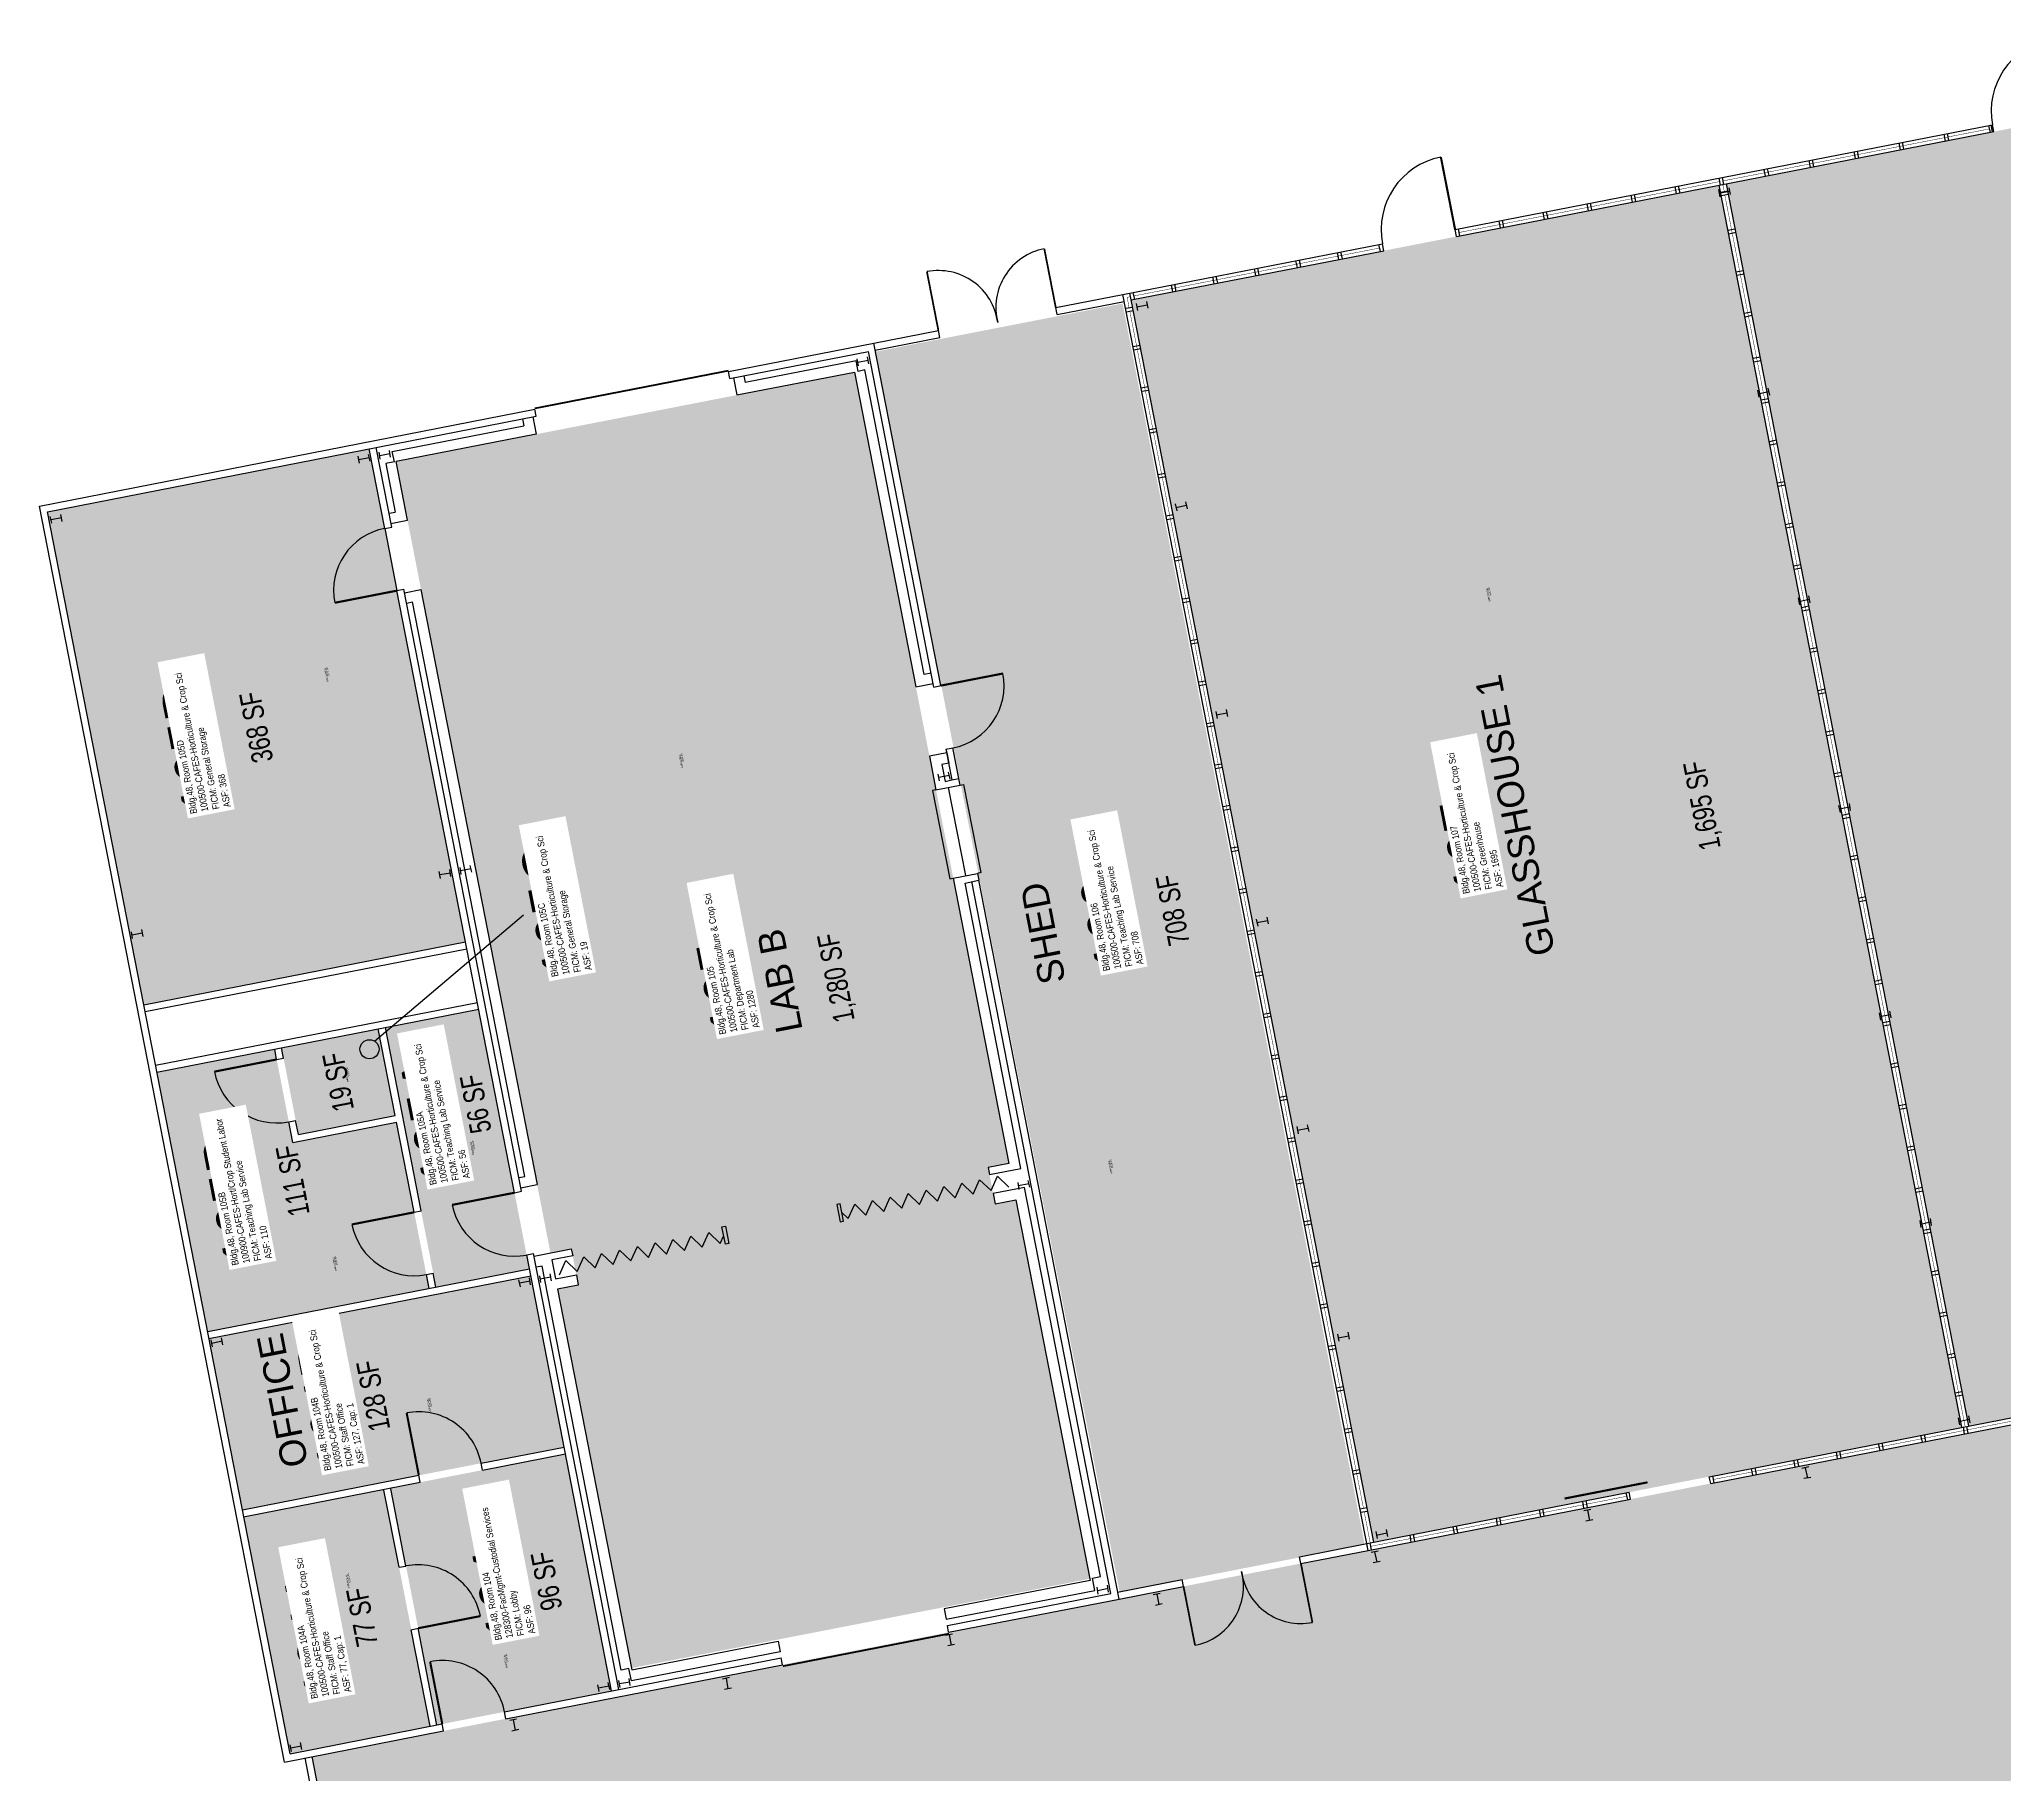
# Model space of a CAD drawing. Header units: inches. Extents: x 69204132 to 69207145, y 27711101 to 27713823.
# Drawn here: x 69204132 to 69205247, y 27712579 to 27713564 of the extents above; entities that cross this region are included whole.
import ezdxf
from ezdxf.enums import TextEntityAlignment as Align

# ---------------------------------------------------------------- set-up
doc = ezdxf.new("R2010")
doc.units = ezdxf.units.IN
doc.header["$LTSCALE"] = 50
doc.header["$MEASUREMENT"] = 0
for name, color, linetype in [('A-COLS', 5, 'CONTINUOUS'), ('A-DOOR', 2, 'CONTINUOUS'), ('A-GLAZ', 1, 'CONTINUOUS'), ('A-IDEN-RNUM', 7, 'CONTINUOUS'), ('A-IDEN-SNUM', 4, 'CONTINUOUS'), ('A-IDEN-TEXT', 4, 'CONTINUOUS'), ('A-IDEN-VNUM', 4, 'CONTINUOUS'), ('A-WALL', 5, 'CONTINUOUS'), ('AREA-TEXT', 3, 'CONTINUOUS'), ('Rooms-Category-Color', 7, 'CONTINUOUS'), ('Rooms-College-Color', 7, 'CONTINUOUS'), ('Rooms-Department-Color', 7, 'CONTINUOUS'), ('Rooms-Division-Color', 7, 'CONTINUOUS'), ('Rooms-Information', 7, 'CONTINUOUS')]:
    doc.layers.add(name, color=color, linetype=linetype)
doc.styles.add('Annotative', font='arial.ttf')
doc.styles.add('CP_AREA', font='arial.ttf', dxfattribs={"height": 15})
doc.styles.add('CP_ROOMVNUMBER', font='arial.ttf', dxfattribs={"width": 0.85, "height": 0.075})
doc.styles.get("Standard").update_dxf_attribs({"font": 'arial.ttf'})

msp = doc.modelspace()

# ---------------------------------------------------------------- hatches: boundary and pattern name
at = {"layer": 'Rooms-Category-Color', "true_color": 0xfbafa2}
for points in [[(69205418.8, 27713546.3), (69205089.1, 27713482), (69205226.6, 27712777.3), (69205556.4, 27712841.6)], [(69205085.1, 27713481.2), (69204751.4, 27713416.1), (69204857.9, 27712870.4), (69204889, 27712711.4), (69205222.7, 27712776.5)]]:
    msp.add_hatch(color=21, dxfattribs=at).paths.add_polyline_path(points)
at = {"layer": 'Rooms-Category-Color', "true_color": 0xe3f498}
for points in [[(69204606.4, 27713386.8), (69204746.5, 27713414.1), (69204883.9, 27712709.9), (69204744.9, 27712682.8)], [(69204334.3, 27713324.4), (69204594.4, 27713375.2), (69204682, 27712926.2), (69204670.2, 27712923.9), (69204674.2, 27712903.3), (69204686, 27712905.6), (69204728, 27712690.6), (69204467.9, 27712639.9), (69204425.9, 27712854.8), (69204437.7, 27712857.1), (69204433.7, 27712877.7), (69204421.9, 27712875.4)], [(69204381.2, 27713013.7), (69204328.2, 27713003.3), (69204356.9, 27712856.1), (69204409.9, 27712866.4)], [(69204334.6, 27712949.6), (69204275.7, 27712938.1), (69204265.4, 27712991.1), (69204198.6, 27712978), (69204227.4, 27712830.8), (69204353, 27712855.3)]]:
    msp.add_hatch(color=61, dxfattribs=at).paths.add_polyline_path(points)
at = {"layer": 'Rooms-Category-Color', "true_color": 0xe3c5e1}
for points in [[(69204319.1, 27713331.7), (69204136.5, 27713296), (69204191.1, 27713016.3), (69204373.7, 27713051.9)], [(69204324.2, 27713002.6), (69204269.3, 27712991.8), (69204278.9, 27712942.7), (69204333.8, 27712953.5)]]:
    msp.add_hatch(color=254, dxfattribs=at).paths.add_polyline_path(points)
at = {"layer": 'Rooms-Category-Color', "true_color": 0xadadad}
for points in [[(69206318.8, 27712986.4), (69205678.9, 27712861.5), (69205561.1, 27712838.5), (69204885.8, 27712706.7), (69204744.5, 27712679.1), (69204286.6, 27712589.7), (69204332.1, 27712356.6), (69204790, 27712446), (69204931.3, 27712473.6), (69205080.3, 27712502.6), (69205081.4, 27712496.8), (69205126.8, 27712505.6), (69205125.7, 27712511.5), (69205436.7, 27712572.2), (69205437.8, 27712566.3), (69205484.1, 27712575.3), (69205482.9, 27712581.2), (69205606.6, 27712605.4), (69205724.4, 27712628.4), (69206071.2, 27712696.1), (69206072.4, 27712690.2), (69206106.3, 27712696.8), (69206105.2, 27712702.7), (69206364.3, 27712753.3)], [(69204430.4, 27712761.4), (69204331.3, 27712742.1), (69204357.5, 27712607.6), (69204456.6, 27712627)]]:
    msp.add_hatch(color=253, dxfattribs=at).paths.add_polyline_path(points)
at = {"layer": 'Rooms-Category-Color', "true_color": 0xfa9ba3}
for points in [[(69204410.7, 27712862.5), (69204228.1, 27712826.9), (69204247.1, 27712729.7), (69204429.6, 27712765.3)], [(69204327.4, 27712741.3), (69204247.8, 27712725.8), (69204274.1, 27712591.3), (69204353.6, 27712606.9)]]:
    msp.add_hatch(color=241, dxfattribs=at).paths.add_polyline_path(points)
at = {"layer": 'Rooms-College-Color', "true_color": 0xe3c5e1}
for points in [[(69205418.8, 27713546.3), (69205089.1, 27713482), (69205226.6, 27712777.3), (69205556.4, 27712841.6)], [(69205085.1, 27713481.2), (69204751.4, 27713416.1), (69204857.9, 27712870.4), (69204889, 27712711.4), (69205222.7, 27712776.5)], [(69204606.4, 27713386.8), (69204746.5, 27713414.1), (69204883.9, 27712709.9), (69204744.9, 27712682.8)], [(69204334.3, 27713324.4), (69204594.4, 27713375.2), (69204682, 27712926.2), (69204670.2, 27712923.9), (69204674.2, 27712903.3), (69204686, 27712905.6), (69204728, 27712690.6), (69204467.9, 27712639.9), (69204425.9, 27712854.8), (69204437.7, 27712857.1), (69204433.7, 27712877.7), (69204421.9, 27712875.4)], [(69204319.1, 27713331.7), (69204136.5, 27713296), (69204191.1, 27713016.3), (69204373.7, 27713051.9)], [(69204381.2, 27713013.7), (69204328.2, 27713003.3), (69204356.9, 27712856.1), (69204409.9, 27712866.4)], [(69204324.2, 27713002.6), (69204269.3, 27712991.8), (69204278.9, 27712942.7), (69204333.8, 27712953.5)], [(69204334.6, 27712949.6), (69204275.7, 27712938.1), (69204265.4, 27712991.1), (69204198.6, 27712978), (69204227.4, 27712830.8), (69204353, 27712855.3)], [(69204410.7, 27712862.5), (69204228.1, 27712826.9), (69204247.1, 27712729.7), (69204429.6, 27712765.3)], [(69204327.4, 27712741.3), (69204247.8, 27712725.8), (69204274.1, 27712591.3), (69204353.6, 27712606.9)]]:
    msp.add_hatch(color=254, dxfattribs=at).paths.add_polyline_path(points)
at = {"layer": 'Rooms-College-Color', "true_color": 0xadadad}
for points in [[(69206318.8, 27712986.4), (69205678.9, 27712861.5), (69205561.1, 27712838.5), (69204885.8, 27712706.7), (69204744.5, 27712679.1), (69204286.6, 27712589.7), (69204332.1, 27712356.6), (69204790, 27712446), (69204931.3, 27712473.6), (69205080.3, 27712502.6), (69205081.4, 27712496.8), (69205126.8, 27712505.6), (69205125.7, 27712511.5), (69205436.7, 27712572.2), (69205437.8, 27712566.3), (69205484.1, 27712575.3), (69205482.9, 27712581.2), (69205606.6, 27712605.4), (69205724.4, 27712628.4), (69206071.2, 27712696.1), (69206072.4, 27712690.2), (69206106.3, 27712696.8), (69206105.2, 27712702.7), (69206364.3, 27712753.3)], [(69204430.4, 27712761.4), (69204331.3, 27712742.1), (69204357.5, 27712607.6), (69204456.6, 27712627)]]:
    msp.add_hatch(color=253, dxfattribs=at).paths.add_polyline_path(points)
at = {"layer": 'Rooms-Department-Color', "true_color": 0xe3c5e1}
for points in [[(69205418.8, 27713546.3), (69205089.1, 27713482), (69205226.6, 27712777.3), (69205556.4, 27712841.6)], [(69205085.1, 27713481.2), (69204751.4, 27713416.1), (69204857.9, 27712870.4), (69204889, 27712711.4), (69205222.7, 27712776.5)], [(69204606.4, 27713386.8), (69204746.5, 27713414.1), (69204883.9, 27712709.9), (69204744.9, 27712682.8)], [(69204334.3, 27713324.4), (69204594.4, 27713375.2), (69204682, 27712926.2), (69204670.2, 27712923.9), (69204674.2, 27712903.3), (69204686, 27712905.6), (69204728, 27712690.6), (69204467.9, 27712639.9), (69204425.9, 27712854.8), (69204437.7, 27712857.1), (69204433.7, 27712877.7), (69204421.9, 27712875.4)], [(69204319.1, 27713331.7), (69204136.5, 27713296), (69204191.1, 27713016.3), (69204373.7, 27713051.9)], [(69204381.2, 27713013.7), (69204328.2, 27713003.3), (69204356.9, 27712856.1), (69204409.9, 27712866.4)], [(69204324.2, 27713002.6), (69204269.3, 27712991.8), (69204278.9, 27712942.7), (69204333.8, 27712953.5)], [(69204334.6, 27712949.6), (69204275.7, 27712938.1), (69204265.4, 27712991.1), (69204198.6, 27712978), (69204227.4, 27712830.8), (69204353, 27712855.3)], [(69204410.7, 27712862.5), (69204228.1, 27712826.9), (69204247.1, 27712729.7), (69204429.6, 27712765.3)], [(69204327.4, 27712741.3), (69204247.8, 27712725.8), (69204274.1, 27712591.3), (69204353.6, 27712606.9)]]:
    msp.add_hatch(color=254, dxfattribs=at).paths.add_polyline_path(points)
at = {"layer": 'Rooms-Department-Color', "true_color": 0xacacac}
for points in [[(69206318.8, 27712986.4), (69205678.9, 27712861.5), (69205561.1, 27712838.5), (69204885.8, 27712706.7), (69204744.5, 27712679.1), (69204286.6, 27712589.7), (69204332.1, 27712356.6), (69204790, 27712446), (69204931.3, 27712473.6), (69205080.3, 27712502.6), (69205081.4, 27712496.8), (69205126.8, 27712505.6), (69205125.7, 27712511.5), (69205436.7, 27712572.2), (69205437.8, 27712566.3), (69205484.1, 27712575.3), (69205482.9, 27712581.2), (69205606.6, 27712605.4), (69205724.4, 27712628.4), (69206071.2, 27712696.1), (69206072.4, 27712690.2), (69206106.3, 27712696.8), (69206105.2, 27712702.7), (69206364.3, 27712753.3)], [(69204430.4, 27712761.4), (69204331.3, 27712742.1), (69204357.5, 27712607.6), (69204456.6, 27712627)]]:
    msp.add_hatch(color=253, dxfattribs=at).paths.add_polyline_path(points)
at = {"layer": 'Rooms-Division-Color', "true_color": 0xe3c5e1}
for points in [[(69205418.8, 27713546.3), (69205089.1, 27713482), (69205226.6, 27712777.3), (69205556.4, 27712841.6)], [(69205085.1, 27713481.2), (69204751.4, 27713416.1), (69204857.9, 27712870.4), (69204889, 27712711.4), (69205222.7, 27712776.5)], [(69204606.4, 27713386.8), (69204746.5, 27713414.1), (69204883.9, 27712709.9), (69204744.9, 27712682.8)], [(69204334.3, 27713324.4), (69204594.4, 27713375.2), (69204682, 27712926.2), (69204670.2, 27712923.9), (69204674.2, 27712903.3), (69204686, 27712905.6), (69204728, 27712690.6), (69204467.9, 27712639.9), (69204425.9, 27712854.8), (69204437.7, 27712857.1), (69204433.7, 27712877.7), (69204421.9, 27712875.4)], [(69204319.1, 27713331.7), (69204136.5, 27713296), (69204191.1, 27713016.3), (69204373.7, 27713051.9)], [(69204381.2, 27713013.7), (69204328.2, 27713003.3), (69204356.9, 27712856.1), (69204409.9, 27712866.4)], [(69204324.2, 27713002.6), (69204269.3, 27712991.8), (69204278.9, 27712942.7), (69204333.8, 27712953.5)], [(69204334.6, 27712949.6), (69204275.7, 27712938.1), (69204265.4, 27712991.1), (69204198.6, 27712978), (69204227.4, 27712830.8), (69204353, 27712855.3)], [(69204410.7, 27712862.5), (69204228.1, 27712826.9), (69204247.1, 27712729.7), (69204429.6, 27712765.3)], [(69204327.4, 27712741.3), (69204247.8, 27712725.8), (69204274.1, 27712591.3), (69204353.6, 27712606.9)]]:
    msp.add_hatch(color=254, dxfattribs=at).paths.add_polyline_path(points)
at = {"layer": 'Rooms-Division-Color', "true_color": 0xadadad}
for points in [[(69206318.8, 27712986.4), (69205678.9, 27712861.5), (69205561.1, 27712838.5), (69204885.8, 27712706.7), (69204744.5, 27712679.1), (69204286.6, 27712589.7), (69204332.1, 27712356.6), (69204790, 27712446), (69204931.3, 27712473.6), (69205080.3, 27712502.6), (69205081.4, 27712496.8), (69205126.8, 27712505.6), (69205125.7, 27712511.5), (69205436.7, 27712572.2), (69205437.8, 27712566.3), (69205484.1, 27712575.3), (69205482.9, 27712581.2), (69205606.6, 27712605.4), (69205724.4, 27712628.4), (69206071.2, 27712696.1), (69206072.4, 27712690.2), (69206106.3, 27712696.8), (69206105.2, 27712702.7), (69206364.3, 27712753.3)], [(69204430.4, 27712761.4), (69204331.3, 27712742.1), (69204357.5, 27712607.6), (69204456.6, 27712627)]]:
    msp.add_hatch(color=253, dxfattribs=at).paths.add_polyline_path(points)

# ---------------------------------------------------------------- linework, layer by layer
at = {"layer": 'A-COLS'}
for p, q in [((69205084.6, 27713478.7), (69205085.4, 27713474.7)), ((69205085, 27713476.7), (69205090.9, 27713477.8)), ((69205090.5, 27713479.8), (69205091.3, 27713475.9)), ((69204754.3, 27713414.2), (69204755, 27713410.2)), ((69204754.6, 27713412.2), (69204760.5, 27713413.4)), ((69204760.1, 27713415.3), (69204760.9, 27713411.4)), ((69204596.7, 27713378.7), (69204596, 27713382.7)), ((69204602.2, 27713381.8), (69204596.3, 27713380.7)), ((69204602.6, 27713379.9), (69204601.8, 27713383.8)), ((69205106.8, 27713364.9), (69205107.6, 27713361)), ((69205107.2, 27713362.9), (69205113.1, 27713364.1)), ((69205112.7, 27713366), (69205113.5, 27713362.1)), ((69204319.5, 27713324.6), (69204318.7, 27713328.5)), ((69204325.3, 27713325.8), (69204324.6, 27713329.7)), ((69204330.8, 27713328.9), (69204325, 27713327.7)), ((69204331.2, 27713326.9), (69204330.5, 27713330.8)), ((69204313.6, 27713323.5), (69204312.8, 27713327.4)), ((69204319.1, 27713326.6), (69204313.2, 27713325.4)), ((69204776.4, 27713300.4), (69204777.2, 27713296.5)), ((69204776.8, 27713298.4), (69204782.7, 27713299.6)), ((69204782.3, 27713301.6), (69204783.1, 27713297.6)), ((69204138.9, 27713289.4), (69204138.1, 27713293.3)), ((69204144.4, 27713292.5), (69204138.5, 27713291.3)), ((69204144.8, 27713290.5), (69204144, 27713294.4)), ((69205129.8, 27713247.1), (69205130.6, 27713243.2)), ((69205130.2, 27713245.1), (69205136.1, 27713246.3)), ((69205135.7, 27713248.3), (69205136.5, 27713244.3)), ((69204805.3, 27713183.8), (69204806.1, 27713179.8)), ((69204799.4, 27713182.6), (69204800.2, 27713178.7)), ((69204799.8, 27713180.7), (69204805.7, 27713181.8)), ((69204642.7, 27713143.2), (69204641.9, 27713147.1)), ((69204648.2, 27713146.3), (69204642.3, 27713145.1)), ((69204648.6, 27713144.3), (69204647.8, 27713148.3)), ((69205152.8, 27713129.3), (69205153.6, 27713125.4)), ((69205153.2, 27713127.4), (69205159.1, 27713128.5)), ((69205158.7, 27713130.5), (69205159.4, 27713126.5)), ((69204377.2, 27713091.4), (69204376.4, 27713095.3)), ((69204359.5, 27713087.9), (69204358.8, 27713091.8)), ((69204365.1, 27713091), (69204359.2, 27713089.9)), ((69204365.4, 27713089.1), (69204364.7, 27713093)), ((69204371.3, 27713090.2), (69204370.6, 27713094.1)), ((69204376.8, 27713093.3), (69204370.9, 27713092.2)), ((69204822.4, 27713064.8), (69204823.2, 27713060.9)), ((69204822.8, 27713062.9), (69204828.7, 27713064)), ((69204828.3, 27713066), (69204829.1, 27713062.1)), ((69204184.8, 27713053.8), (69204184.1, 27713057.7)), ((69204190.3, 27713056.9), (69204184.5, 27713055.8)), ((69204190.7, 27713055), (69204190, 27713058.9)), ((69205175.8, 27713011.6), (69205176.5, 27713007.6)), ((69205176.2, 27713009.6), (69205182.1, 27713010.7)), ((69205181.7, 27713012.7), (69205182.4, 27713008.8)), ((69204845.4, 27712947.1), (69204846.2, 27712943.1)), ((69204845.8, 27712945.1), (69204851.7, 27712946.3)), ((69204851.3, 27712948.2), (69204852.1, 27712944.3)), ((69204693.8, 27712912.7), (69204693, 27712916.6)), ((69204687.9, 27712911.5), (69204687.2, 27712915.5)), ((69204693.4, 27712914.6), (69204687.5, 27712913.5)), ((69205198.8, 27712893.8), (69205199.5, 27712889.8)), ((69205204.7, 27712894.9), (69205205.4, 27712891)), ((69205199.2, 27712891.8), (69205205, 27712893)), ((69204404.8, 27712856.3), (69204404, 27712860.2)), ((69204410.6, 27712857.4), (69204409.9, 27712861.3)), ((69204416.5, 27712858.6), (69204415.8, 27712862.5)), ((69204422, 27712861.7), (69204416.1, 27712860.5)), ((69204422.4, 27712859.7), (69204421.7, 27712863.6)), ((69204410.3, 27712859.4), (69204404.4, 27712858.2)), ((69204235.9, 27712823.3), (69204235.2, 27712827.2)), ((69204868.4, 27712829.3), (69204869.2, 27712825.4)), ((69204868.8, 27712827.3), (69204874.7, 27712828.5)), ((69204874.3, 27712830.4), (69204875.1, 27712826.5)), ((69204230.1, 27712822.2), (69204229.3, 27712826.1)), ((69204235.6, 27712825.3), (69204229.7, 27712824.1)), ((69205226.5, 27712783), (69205227.3, 27712779.1)), ((69205220.6, 27712781.9), (69205221.4, 27712778)), ((69205221, 27712779.9), (69205226.9, 27712781.1)), ((69205135.9, 27712754), (69205132, 27712753.2)), ((69205133.9, 27712753.6), (69205135.1, 27712747.7)), ((69205137, 27712748.1), (69205133.1, 27712747.4)), ((69205012.2, 27712729.9), (69205008.3, 27712729.1)), ((69205010.3, 27712729.5), (69205011.4, 27712723.6)), ((69204890.2, 27712717.4), (69204891, 27712713.5)), ((69204890.6, 27712715.4), (69204896.5, 27712716.6)), ((69204896.1, 27712718.6), (69204896.9, 27712714.6)), ((69205013.4, 27712724), (69205009.4, 27712723.2)), ((69204891.5, 27712706.3), (69204887.6, 27712705.5)), ((69204889.5, 27712705.9), (69204890.7, 27712700)), ((69204892.7, 27712700.4), (69204888.7, 27712699.6)), ((69204732.7, 27712681.9), (69204732, 27712685.8)), ((69204738.3, 27712685), (69204732.4, 27712683.8)), ((69204738.6, 27712683), (69204737.9, 27712687)), ((69204767.8, 27712682.2), (69204763.9, 27712681.4)), ((69204765.9, 27712681.8), (69204767, 27712675.9)), ((69204769, 27712676.3), (69204765.1, 27712675.5)), ((69204650.1, 27712659.2), (69204646.1, 27712658.4)), ((69204651.2, 27712653.3), (69204647.3, 27712652.5)), ((69204648.1, 27712658.8), (69204649.2, 27712652.9)), ((69204449.6, 27712626.6), (69204448.8, 27712630.5)), ((69204455.1, 27712629.7), (69204449.2, 27712628.6)), ((69204455.5, 27712627.8), (69204454.7, 27712631.7)), ((69204461.4, 27712628.9), (69204460.6, 27712632.8)), ((69204466.9, 27712632), (69204461, 27712630.9)), ((69204467.2, 27712630.1), (69204466.5, 27712634)), ((69204523.5, 27712634.5), (69204519.5, 27712633.7)), ((69204524.6, 27712628.6), (69204520.7, 27712627.8)), ((69204521.5, 27712634.1), (69204522.6, 27712628.2)), ((69204402.7, 27712610.9), (69204398.8, 27712610.1)), ((69204403.9, 27712605), (69204400, 27712604.2)), ((69204400.8, 27712610.5), (69204401.9, 27712604.6)), ((69204274.9, 27712592.5), (69204274.1, 27712596.4)), ((69204280.4, 27712595.6), (69204274.5, 27712594.5)), ((69204280.8, 27712593.7), (69204280, 27712597.6))]:
    msp.add_line(p, q, dxfattribs=at)
at = {"layer": 'A-DOOR'}
for p, q in [((69204661.7, 27712908.8), (69204665.4, 27712917)), ((69204671.9, 27712910.8), (69204665.4, 27712917)), ((69204671.9, 27712910.8), (69204675.5, 27712919)), ((69204682, 27712912.8), (69204675.5, 27712919)), ((69204600.9, 27712896.9), (69204604.6, 27712905.2)), ((69204611.1, 27712898.9), (69204604.6, 27712905.2)), ((69204611.1, 27712898.9), (69204614.7, 27712907.1)), ((69204621.2, 27712900.9), (69204614.7, 27712907.1)), ((69204621.2, 27712900.9), (69204624.9, 27712909.1)), ((69204631.3, 27712902.9), (69204624.9, 27712909.1)), ((69204631.3, 27712902.9), (69204635, 27712911.1)), ((69204641.5, 27712904.8), (69204635, 27712911.1)), ((69204641.5, 27712904.8), (69204645.1, 27712913.1)), ((69204651.6, 27712906.8), (69204645.1, 27712913.1)), ((69204651.6, 27712906.8), (69204655.3, 27712915)), ((69204661.7, 27712908.8), (69204655.3, 27712915)), ((69204586.2, 27712903.3), (69204584.3, 27712902.9)), ((69204584.3, 27712902.9), (69204586.2, 27712893.1)), ((69204588.2, 27712893.5), (69204586.2, 27712903.3)), ((69204590.8, 27712894.9), (69204587.2, 27712898.4)), ((69204590.8, 27712894.9), (69204594.5, 27712903.2)), ((69204600.9, 27712896.9), (69204594.5, 27712903.2)), ((69204487.8, 27712874.8), (69204491.4, 27712883.1)), ((69204497.9, 27712876.8), (69204491.4, 27712883.1)), ((69204497.9, 27712876.8), (69204501.6, 27712885)), ((69204508, 27712878.8), (69204501.6, 27712885)), ((69204508, 27712878.8), (69204511.7, 27712887)), ((69204518.2, 27712880.8), (69204511.7, 27712887)), ((69204518.2, 27712880.8), (69204520.2, 27712885.3)), ((69204519.2, 27712890.2), (69204521.2, 27712890.6)), ((69204521.2, 27712880.4), (69204519.2, 27712890.2)), ((69204521.2, 27712890.6), (69204523.1, 27712880.8)), ((69204586.2, 27712893.1), (69204588.2, 27712893.5)), ((69204437.1, 27712864.9), (69204440.8, 27712873.2)), ((69204447.2, 27712866.9), (69204440.8, 27712873.2)), ((69204447.2, 27712866.9), (69204450.9, 27712875.2)), ((69204457.4, 27712868.9), (69204450.9, 27712875.2)), ((69204457.4, 27712868.9), (69204461, 27712877.1)), ((69204467.5, 27712870.9), (69204461, 27712877.1)), ((69204467.5, 27712870.9), (69204471.2, 27712879.1)), ((69204477.6, 27712872.9), (69204471.2, 27712879.1)), ((69204477.6, 27712872.9), (69204481.3, 27712881.1)), ((69204487.8, 27712874.8), (69204481.3, 27712881.1)), ((69204523.1, 27712880.8), (69204521.2, 27712880.4)), ((69204427, 27712863), (69204430.6, 27712871.2)), ((69204437.1, 27712864.9), (69204430.6, 27712871.2))]:
    msp.add_line(p, q, dxfattribs=at)
for points, const_width in [([(69204935.2, 27713456), (69204927.1, 27713497.2)], 1.2), ([(69204708.6, 27713411.8), (69204702.1, 27713445.1)], 1), ([(69204642, 27713398.8), (69204635.5, 27713432.1)], 1), ([(69204413, 27713354.6), (69204522.9, 27713376)], 1), ([(69204334.8, 27713251.2), (69204299.5, 27713244.3)], 1.2), ([(69204643.3, 27713197.3), (69204678.7, 27713204.2)], 1.2), ([(69204266.5, 27712985.2), (69204231.2, 27712978.3)], 1.2), ([(69204401.5, 27712909.6), (69204366.1, 27712902.7)], 1.2), ([(69204344.6, 27712898.5), (69204309.2, 27712891.6)], 1.2), ([(69204347.2, 27712749.3), (69204340.3, 27712784.6)], 1.2), ([(69204997.3, 27712736.1), (69205044.4, 27712745.3)], 1.2), ([(69204847.7, 27712699.2), (69204854.2, 27712665.9)], 1), ([(69204781.1, 27712686.2), (69204787.6, 27712652.9)], 1), ([(69204346.8, 27712662.5), (69204382.1, 27712669.4)], 1.2), ([(69204553.8, 27712641), (69204648, 27712659.4)], 1), ([(69204360.5, 27712608.2), (69204353.6, 27712643.5)], 1.2)]:
    msp.add_lwpolyline(points, dxfattribs=dict(at, const_width=const_width))
for centre, radius, start, end in [((69205280.7, 27713523.4), 41.3, 101.0446, 191.0446), ((69204935.2, 27713456), 42, 101.0446, 191.0446), ((69204708.6, 27713411.8), 34, 101.0446, 194.4151), ((69204642, 27713398.8), 34, 7.6741, 101.0446), ((69204334.8, 27713251.2), 36, 101.0446, 191.0446), ((69204643.3, 27713197.3), 36, 281.0446, 11.0446), ((69204266.5, 27712985.2), 36, 191.0446, 281.0446), ((69204401.5, 27712909.6), 36, 191.0446, 281.0446), ((69204344.6, 27712898.5), 36, 191.0446, 281.0446), ((69204347.2, 27712749.3), 36, 11.0446, 101.0446), ((69204346.8, 27712662.5), 36, 11.0446, 101.0446), ((69204781.1, 27712686.2), 34, 281.0446, 14.4151), ((69204847.7, 27712699.2), 34, 187.6741, 281.0446), ((69204360.5, 27712608.2), 36, 11.0446, 101.0446)]:
    msp.add_arc(centre, radius, start, end, dxfattribs=at)
at = {"layer": 'A-GLAZ'}
for p, q in [((69204935.2, 27713456), (69205240.1, 27713515.5)), ((69204936, 27713452.1), (69205240.9, 27713511.6)), ((69205222.7, 27712776.5), (69205085.1, 27713481.2)), ((69205226.6, 27712777.3), (69205089.1, 27713482)), ((69204746.7, 27713419.2), (69204894, 27713448)), ((69204751.4, 27713416.1), (69204894.7, 27713444)), ((69204885.8, 27712706.7), (69204746.7, 27713419.2)), ((69204889, 27712711.4), (69204751.4, 27713416.1)), ((69204647.5, 27713139.5), (69204657.3, 27713089.5)), ((69204654.4, 27713140.9), (69204656.3, 27713141.2)), ((69204656.3, 27713141.2), (69204666.1, 27713091.2)), ((69204640.6, 27713138.2), (69204638.7, 27713137.8)), ((69204638.7, 27713137.8), (69204648.4, 27713087.7)), ((69204648.4, 27713087.7), (69204650.4, 27713088.1)), ((69204666.1, 27713091.2), (69204664.1, 27713090.8)), ((69205079.4, 27712748.5), (69205390.4, 27712809.2)), ((69205080.2, 27712744.6), (69205391.2, 27712805.3)), ((69204885.1, 27712710.6), (69205034, 27712739.7)), ((69204885.8, 27712706.7), (69205034.8, 27712735.7))]:
    msp.add_line(p, q, dxfattribs=at)
at = {"layer": 'A-GLAZ', "const_width": 0.24}
for points in [[(69205087.4, 27713483.7), (69205238.5, 27713513.2)], [(69204937.5, 27713454.4), (69205085.4, 27713483.3)], [(69205087.9, 27713477.7), (69205087.1, 27713481.6)], [(69205088.2, 27713475.7), (69205224.6, 27712776.9)], [(69204753, 27713418.4), (69204892.4, 27713445.6)], [(69204751.1, 27713418), (69204749.1, 27713417.6)], [(69204750.2, 27713411.8), (69204749.1, 27713417.6)], [(69204883.2, 27712730.6), (69204750.6, 27713409.8)], [(69205388.8, 27712806.9), (69205081.7, 27712746.9)], [(69205032.7, 27712737.4), (69204887.4, 27712709)], [(69204883.6, 27712728.6), (69204887, 27712711)]]:
    msp.add_lwpolyline(points, dxfattribs=at)
at = {"layer": 'A-WALL'}
for p, q in [((69205213.4, 27713506.2), (69205212.6, 27713510.2)), ((69205215.3, 27713506.6), (69205214.6, 27713510.5)), ((69205238.9, 27713511.2), (69205238.1, 27713515.1)), ((69205240.2, 27713511.5), (69205239.4, 27713515.4)), ((69205240.9, 27713511.6), (69205240.1, 27713515.5)), ((69205162.3, 27713496.3), (69205161.6, 27713500.2)), ((69205164.3, 27713496.6), (69205163.5, 27713500.6)), ((69205187.9, 27713501.2), (69205187.1, 27713505.2)), ((69205189.8, 27713501.6), (69205189.1, 27713505.6)), ((69205085.8, 27713481.3), (69205085, 27713485.2)), ((69205087.7, 27713481.7), (69205087, 27713485.6)), ((69205111.3, 27713486.3), (69205110.5, 27713490.2)), ((69205113.3, 27713486.7), (69205112.5, 27713490.6)), ((69205136.8, 27713491.3), (69205136, 27713495.2)), ((69205138.8, 27713491.7), (69205138, 27713495.6)), ((69205035.8, 27713471.6), (69205035.1, 27713475.5)), ((69205037.8, 27713472), (69205037, 27713475.9)), ((69205060.8, 27713476.4), (69205060, 27713480.4)), ((69205062.8, 27713476.8), (69205062, 27713480.8)), ((69205085.9, 27713477.3), (69205089.8, 27713478)), ((69205086.3, 27713475.3), (69205090.2, 27713476.1)), ((69204985.9, 27713461.8), (69204985.1, 27713465.7)), ((69204987.9, 27713462.2), (69204987.1, 27713466.1)), ((69205010.9, 27713466.7), (69205010.1, 27713470.6)), ((69205012.8, 27713467.1), (69205012.1, 27713471)), ((69204936, 27713452.1), (69204935.2, 27713456)), ((69204937.9, 27713452.5), (69204937.2, 27713456.4)), ((69204960.9, 27713457), (69204960.2, 27713460.9)), ((69204962.9, 27713457.3), (69204962.1, 27713461.3)), ((69205090.1, 27713455.7), (69205094, 27713456.4)), ((69205090.5, 27713453.7), (69205094.4, 27713454.5)), ((69204869.2, 27713439.1), (69204868.4, 27713443)), ((69204871.2, 27713439.4), (69204870.4, 27713443.4)), ((69204892.8, 27713443.6), (69204892, 27713447.6)), ((69204894.7, 27713444), (69204894, 27713448)), ((69204798.5, 27713425.3), (69204797.8, 27713429.2)), ((69204800.5, 27713425.6), (69204799.7, 27713429.6)), ((69204822.1, 27713429.9), (69204821.3, 27713433.8)), ((69204824.1, 27713430.2), (69204823.3, 27713434.2)), ((69204845.7, 27713434.5), (69204844.9, 27713438.4)), ((69204847.6, 27713434.8), (69204846.9, 27713438.8)), ((69205094.7, 27713432.1), (69205098.6, 27713432.9)), ((69205095.1, 27713430.2), (69205099, 27713430.9)), ((69204708.6, 27713411.8), (69204746.7, 27713419.2)), ((69204751.4, 27713416.1), (69204750.7, 27713420)), ((69204753.4, 27713416.4), (69204752.6, 27713420.4)), ((69204775, 27713420.7), (69204774.2, 27713424.6)), ((69204777, 27713421), (69204776.2, 27713425)), ((69204709.4, 27713407.9), (69204708.6, 27713411.8)), ((69204709.4, 27713407.9), (69204747.5, 27713415.3)), ((69204748.3, 27713411.4), (69204752.2, 27713412.1)), ((69204748.7, 27713409.4), (69204752.6, 27713410.2)), ((69205099.3, 27713408.6), (69205103.2, 27713409.3)), ((69205099.7, 27713406.6), (69205103.6, 27713407.4)), ((69204605.4, 27713391.6), (69204642, 27713398.8)), ((69204642.8, 27713394.9), (69204642, 27713398.8)), ((69204523, 27713375.5), (69204605.4, 27713391.6)), ((69204523.7, 27713371.6), (69204602.3, 27713386.9)), ((69204639.4, 27713196.5), (69204602.3, 27713386.9)), ((69204643.3, 27713197.3), (69204605.4, 27713391.6)), ((69204606.2, 27713387.7), (69204642.8, 27713394.9)), ((69204752.5, 27713389.8), (69204756.4, 27713390.5)), ((69204752.9, 27713387.8), (69204756.8, 27713388.6)), ((69204523.7, 27713371.6), (69204523, 27713375.5)), ((69204527.6, 27713362.2), (69204594.4, 27713375.2)), ((69204531.6, 27713373.1), (69204532.4, 27713369.2)), ((69204595.3, 27713381.5), (69204532.4, 27713369.2)), ((69204594.4, 27713375.2), (69204629.2, 27713196.6)), ((69204596.5, 27713375.6), (69204595.3, 27713381.5)), ((69204600.2, 27713376.4), (69204596.5, 27713375.6)), ((69204634, 27713203.6), (69204600.2, 27713376.4)), ((69205104.3, 27713383), (69205108.2, 27713383.8)), ((69205104.7, 27713381.1), (69205108.6, 27713381.8)), ((69204525.7, 27713372), (69204527.6, 27713362.2)), ((69204757.1, 27713366.2), (69204761, 27713367)), ((69204757.5, 27713364.3), (69204761.4, 27713365)), ((69204131.9, 27713299.2), (69204413, 27713354.1)), ((69204413.8, 27713350.2), (69204413, 27713354.1)), ((69205108.9, 27713359.5), (69205112.8, 27713360.3)), ((69205109.3, 27713357.5), (69205113.2, 27713358.3)), ((69204136.5, 27713296), (69204413.8, 27713350.2)), ((69204332.1, 27713330.1), (69204406.7, 27713344.7)), ((69204413.8, 27713340), (69204334.3, 27713324.4)), ((69204406, 27713348.6), (69204406.7, 27713344.7)), ((69204411.9, 27713349.8), (69204413.8, 27713340)), ((69204761.7, 27713342.7), (69204765.6, 27713343.4)), ((69204762.1, 27713340.7), (69204766, 27713341.5)), ((69204327.9, 27713286.5), (69204319.1, 27713331.7)), ((69204331.8, 27713287.3), (69204323, 27713332.4)), ((69204333.3, 27713324.3), (69204332.1, 27713330.1)), ((69205113.5, 27713335.9), (69205117.4, 27713336.7)), ((69205113.9, 27713334), (69205117.8, 27713334.7)), ((69204333.3, 27713324.3), (69204328.4, 27713323.3)), ((69204328.4, 27713323.3), (69204333.7, 27713295.8)), ((69204340.8, 27713291.1), (69204334.3, 27713324.4)), ((69204766.7, 27713317.1), (69204770.6, 27713317.9)), ((69204767.1, 27713315.2), (69204771, 27713315.9)), ((69205118.1, 27713312.4), (69205122, 27713313.1)), ((69205118.5, 27713310.4), (69205122.4, 27713311.2)), ((69204270.9, 27712586.6), (69204131.9, 27713299.2)), ((69204274.1, 27712591.3), (69204136.5, 27713296)), ((69204330.3, 27713295.1), (69204333.7, 27713295.8)), ((69204327.9, 27713286.5), (69204331.8, 27713287.3)), ((69204327.9, 27713286.5), (69204334.8, 27713251.2)), ((69204331.4, 27713289.2), (69204340.8, 27713291.1)), ((69204771.3, 27713293.6), (69204775.2, 27713294.4)), ((69204771.7, 27713291.6), (69204775.6, 27713292.4)), ((69205122.7, 27713288.8), (69205126.6, 27713289.6)), ((69205123.1, 27713286.9), (69205127, 27713287.6)), ((69204775.9, 27713270), (69204779.8, 27713270.8)), ((69204776.3, 27713268.1), (69204780.2, 27713268.8)), ((69205127.3, 27713265.3), (69205131.2, 27713266)), ((69205127.7, 27713263.3), (69205131.6, 27713264.1)), ((69204334.8, 27713251.2), (69204338.7, 27713252)), ((69204401.5, 27712909.6), (69204334.8, 27713251.2)), ((69204405.4, 27712910.4), (69204338.7, 27713252)), ((69204339.1, 27713250), (69204348.4, 27713251.8)), ((69204348.4, 27713251.8), (69204414.3, 27712914.2)), ((69204340.3, 27713244.1), (69204343.7, 27713244.8)), ((69204407.3, 27712918.9), (69204343.7, 27713244.8)), ((69204780.5, 27713246.5), (69204784.4, 27713247.2)), ((69204780.9, 27713244.5), (69204784.8, 27713245.3)), ((69205131.9, 27713241.7), (69205135.8, 27713242.5)), ((69205132.3, 27713239.7), (69205136.2, 27713240.5)), ((69204785.1, 27713222.9), (69204789, 27713223.7)), ((69204785.5, 27713221), (69204789.4, 27713221.7)), ((69205136.5, 27713218.2), (69205140.4, 27713218.9)), ((69205136.9, 27713216.2), (69205140.8, 27713217)), ((69204629.2, 27713196.6), (69204639, 27713198.5)), ((69204637.9, 27713204.4), (69204634, 27713203.6)), ((69204639.4, 27713196.5), (69204643.3, 27713197.3)), ((69204789.7, 27713199.4), (69204793.6, 27713200.1)), ((69204790, 27713197.4), (69204794, 27713198.2)), ((69205141.1, 27713194.6), (69205145, 27713195.4)), ((69205141.5, 27713192.6), (69205145.4, 27713193.4)), ((69204794.3, 27713175.8), (69204798.2, 27713176.6)), ((69204794.6, 27713173.9), (69204798.6, 27713174.6)), ((69204646.3, 27713161.2), (69204650.2, 27713162)), ((69204654.4, 27713140.9), (69204650.2, 27713162)), ((69204653.6, 27713144.6), (69204650.2, 27713162)), ((69205145.7, 27713171.1), (69205149.6, 27713171.8)), ((69205146.1, 27713169.1), (69205150, 27713169.8)), ((69204646.7, 27713159.2), (69204636.9, 27713157.3)), ((69204636.9, 27713157.3), (69204640.6, 27713138.2)), ((69204647.9, 27713153.3), (69204643.9, 27713152.6)), ((69204643.9, 27713152.6), (69204645.8, 27713143)), ((69204646.3, 27713161.2), (69204646.7, 27713159.2)), ((69204646.3, 27713161.2), (69204649.7, 27713143.8)), ((69204646.7, 27713159.2), (69204647.9, 27713153.3)), ((69204798.9, 27713152.3), (69204802.8, 27713153)), ((69204799.2, 27713150.3), (69204803.2, 27713151.1)), ((69204640.6, 27713138.2), (69204654.4, 27713140.9)), ((69204645.8, 27713143), (69204649.7, 27713143.8)), ((69204649.7, 27713143.8), (69204653.6, 27713144.6)), ((69205150.3, 27713147.5), (69205154.2, 27713148.3)), ((69205150.7, 27713145.5), (69205154.6, 27713146.3)), ((69204803.5, 27713128.7), (69204807.4, 27713129.5)), ((69204803.8, 27713126.7), (69204807.8, 27713127.5)), ((69205154.9, 27713123.9), (69205158.8, 27713124.7)), ((69205155.3, 27713122), (69205159.2, 27713122.7)), ((69204808.1, 27713105.2), (69204812, 27713105.9)), ((69204808.4, 27713103.2), (69204812.4, 27713103.9)), ((69205159.5, 27713100.4), (69205163.4, 27713101.1)), ((69205159.9, 27713098.4), (69205163.8, 27713099.2)), ((69204650.4, 27713088.1), (69204664.1, 27713090.8)), ((69204650.4, 27713088.1), (69204682, 27712926.2)), ((69204657.1, 27713085.3), (69204664.9, 27713086.9)), ((69204688.7, 27712923.4), (69204657.1, 27713085.3)), ((69204739.8, 27712682.2), (69204661, 27713086.1)), ((69204664.1, 27713090.8), (69204664.9, 27713086.9)), ((69204744.5, 27712679.1), (69204664.9, 27713086.9)), ((69204812.7, 27713081.6), (69204816.6, 27713082.4)), ((69204813, 27713079.6), (69204817, 27713080.4)), ((69205164.1, 27713076.8), (69205168, 27713077.6)), ((69205164.5, 27713074.9), (69205168.4, 27713075.6)), ((69204191.1, 27713016.3), (69204373.7, 27713051.9)), ((69204817.3, 27713058), (69204821.2, 27713058.8)), ((69204817.6, 27713056.1), (69204821.6, 27713056.8)), ((69205168.7, 27713053.3), (69205172.6, 27713054)), ((69205169.1, 27713051.3), (69205173, 27713052.1)), ((69204191.9, 27713012.4), (69204374.5, 27713048)), ((69204821.8, 27713034.5), (69204825.8, 27713035.2)), ((69204822.2, 27713032.5), (69204826.2, 27713033.3)), ((69205173.3, 27713029.7), (69205177.2, 27713030.5)), ((69205173.6, 27713027.8), (69205177.6, 27713028.5)), ((69204197.8, 27712982), (69204380.4, 27713017.6)), ((69204198.6, 27712978), (69204381.2, 27713013.7)), ((69204826.4, 27713010.9), (69204830.4, 27713011.7)), ((69204826.8, 27713009), (69204830.8, 27713009.7)), ((69205177.9, 27713006.2), (69205181.8, 27713006.9)), ((69204333.8, 27712953.5), (69204324.2, 27713002.6)), ((69204348.5, 27712899.3), (69204328.2, 27713003.3)), ((69205178.2, 27713004.2), (69205182.2, 27713005)), ((69204266.5, 27712985.2), (69204265.4, 27712991.1)), ((69204266.5, 27712985.2), (69204270.4, 27712985.9)), ((69204270.4, 27712985.9), (69204269.3, 27712991.8)), ((69204831, 27712987.4), (69204835, 27712988.1)), ((69204831.4, 27712985.4), (69204835.3, 27712986.2)), ((69205182.5, 27712982.6), (69205186.4, 27712983.4)), ((69205182.8, 27712980.6), (69205186.8, 27712981.4)), ((69204835.6, 27712963.8), (69204839.6, 27712964.6)), ((69204836, 27712961.9), (69204839.9, 27712962.6)), ((69204273.4, 27712949.8), (69204277.3, 27712950.6)), ((69204275.7, 27712938.1), (69204273.4, 27712949.8)), ((69204275.7, 27712938.1), (69204334.6, 27712949.6)), ((69204278.9, 27712942.7), (69204277.3, 27712950.6)), ((69204278.9, 27712942.7), (69204333.8, 27712953.5)), ((69204344.6, 27712898.5), (69204334.6, 27712949.6)), ((69205187.1, 27712959.1), (69205191, 27712959.8)), ((69205187.4, 27712957.1), (69205191.4, 27712957.8)), ((69204840.2, 27712940.3), (69204844.2, 27712941)), ((69204840.6, 27712938.3), (69204844.5, 27712939.1)), ((69205191.7, 27712935.5), (69205195.6, 27712936.3)), ((69205192, 27712933.5), (69205196, 27712934.3)), ((69204403.9, 27712918.2), (69204407.3, 27712918.9)), ((69204405, 27712912.4), (69204403.9, 27712918.2)), ((69204682, 27712926.2), (69204670.2, 27712923.9)), ((69204670.2, 27712923.9), (69204671, 27712920)), ((69204671, 27712920), (69204688.7, 27712923.4)), ((69204844.8, 27712916.7), (69204848.8, 27712917.5)), ((69204401.5, 27712909.6), (69204405.4, 27712910.4)), ((69204405, 27712912.4), (69204414.3, 27712914.2)), ((69204690.8, 27712912.6), (69204673.1, 27712909.2)), ((69204673.1, 27712909.2), (69204674.2, 27712903.3)), ((69204674.2, 27712903.3), (69204686, 27712905.6)), ((69204686, 27712905.6), (69204728.2, 27712689.6)), ((69204733.9, 27712691.8), (69204690.8, 27712912.6)), ((69204845.2, 27712914.7), (69204849.1, 27712915.5)), ((69205196.3, 27712911.9), (69205200.2, 27712912.7)), ((69205196.6, 27712910), (69205200.6, 27712910.7)), ((69204344.6, 27712898.5), (69204348.5, 27712899.3)), ((69204849.4, 27712893.2), (69204853.4, 27712893.9)), ((69204849.8, 27712891.2), (69204853.7, 27712891.9)), ((69205200.9, 27712888.4), (69205204.8, 27712889.1)), ((69205201.2, 27712886.4), (69205205.2, 27712887.2)), ((69204408.4, 27712874.3), (69204412.3, 27712875.1)), ((69204456.6, 27712627), (69204408.4, 27712874.3)), ((69204460.6, 27712627.7), (69204412.3, 27712875.1)), ((69204412.6, 27712873.6), (69204433.7, 27712877.7)), ((69204434.5, 27712873.8), (69204422.7, 27712871.5)), ((69204422.7, 27712871.5), (69204424.8, 27712860.7)), ((69204433.7, 27712877.7), (69204434.5, 27712873.8)), ((69204227.4, 27712830.8), (69204409.9, 27712866.4)), ((69204228.1, 27712826.9), (69204410.7, 27712862.5)), ((69204351.5, 27712863.2), (69204355.4, 27712864)), ((69204353, 27712855.3), (69204351.5, 27712863.2)), ((69204356.9, 27712856.1), (69204355.4, 27712864)), ((69204417.2, 27712868), (69204413.8, 27712867.4)), ((69204462, 27712638.7), (69204417.2, 27712868)), ((69204424.8, 27712860.7), (69204436.6, 27712863)), ((69204436.6, 27712863), (69204437.7, 27712857.1)), ((69204854, 27712869.6), (69204858, 27712870.4)), ((69204854.4, 27712867.6), (69204858.3, 27712868.4)), ((69205205.4, 27712864.8), (69205209.4, 27712865.6)), ((69205205.8, 27712862.9), (69205209.8, 27712863.6)), ((69204437.7, 27712857.1), (69204425.9, 27712854.8)), ((69204425.9, 27712854.8), (69204468.1, 27712638.9)), ((69204858.6, 27712846), (69204862.6, 27712846.8)), ((69204859, 27712844.1), (69204862.9, 27712844.8)), ((69205210, 27712841.3), (69205214, 27712842)), ((69205210.4, 27712839.3), (69205214.3, 27712840.1)), ((69204863.2, 27712822.5), (69204867.1, 27712823.2)), ((69204863.6, 27712820.5), (69204867.5, 27712821.3)), ((69205214.6, 27712817.7), (69205218.6, 27712818.5)), ((69205215, 27712815.8), (69205218.9, 27712816.5)), ((69204867.8, 27712798.9), (69204871.7, 27712799.7)), ((69204868.2, 27712797), (69204872.1, 27712797.7)), ((69205218.9, 27712796.1), (69205222.8, 27712796.9)), ((69205219.2, 27712794.2), (69205223.2, 27712794.9)), ((69204872.4, 27712775.4), (69204876.3, 27712776.1)), ((69204872.8, 27712773.4), (69204876.7, 27712774.2)), ((69205200.3, 27712768), (69205199.5, 27712772)), ((69205202.3, 27712768.4), (69205201.5, 27712772.4)), ((69205224.3, 27712772.7), (69205223.6, 27712776.7)), ((69205226.3, 27712773.1), (69205225.5, 27712777)), ((69204382.5, 27712756.2), (69204429.6, 27712765.3)), ((69204383.3, 27712752.2), (69204430.4, 27712761.4)), ((69205152.2, 27712758.7), (69205151.5, 27712762.6)), ((69205154.2, 27712759), (69205153.4, 27712763)), ((69205176.3, 27712763.4), (69205175.5, 27712767.3)), ((69205178.2, 27712763.7), (69205177.5, 27712767.7)), ((69204247.1, 27712729.7), (69204347.2, 27712749.3)), ((69204348, 27712745.3), (69204347.2, 27712749.3)), ((69204383.3, 27712752.2), (69204382.5, 27712756.2)), ((69204877, 27712751.8), (69204880.9, 27712752.6)), ((69204877.4, 27712749.9), (69204881.3, 27712750.6)), ((69205082.1, 27712745), (69205081.4, 27712748.9)), ((69205104.2, 27712749.3), (69205103.4, 27712753.2)), ((69205106.2, 27712749.7), (69205105.4, 27712753.6)), ((69205128.2, 27712754), (69205127.4, 27712757.9)), ((69205130.2, 27712754.4), (69205129.4, 27712758.3)), ((69204247.8, 27712725.8), (69204348, 27712745.3)), ((69204336, 27712697.1), (69204327.4, 27712740.9)), ((69204339.9, 27712697.8), (69204331.4, 27712741.6)), ((69205033.1, 27712735.4), (69205032.3, 27712739.3)), ((69205034.8, 27712735.7), (69205034, 27712739.7)), ((69205080.2, 27712744.6), (69205079.4, 27712748.5)), ((69204881.2, 27712730.2), (69204885.2, 27712731)), ((69204881.6, 27712728.3), (69204885.5, 27712729)), ((69204983.8, 27712725.8), (69204983.1, 27712729.7)), ((69204985.8, 27712726.2), (69204985, 27712730.1)), ((69205008.3, 27712730.6), (69205007.6, 27712734.5)), ((69205010.3, 27712731), (69205009.5, 27712734.9)), ((69204910.3, 27712711.4), (69204909.6, 27712715.4)), ((69204912.3, 27712711.8), (69204911.5, 27712715.8)), ((69204934.8, 27712716.2), (69204934.1, 27712720.1)), ((69204936.8, 27712716.6), (69204936, 27712720.5)), ((69204959.3, 27712721), (69204958.6, 27712724.9)), ((69204961.3, 27712721.4), (69204960.5, 27712725.3)), ((69204846.9, 27712703.1), (69204885.1, 27712710.6)), ((69204847.7, 27712699.2), (69204885.8, 27712706.7)), ((69204885.8, 27712706.7), (69204885.1, 27712710.6)), ((69204887.8, 27712707), (69204887, 27712711)), ((69204336, 27712697.1), (69204339.9, 27712697.8)), ((69204847.7, 27712699.2), (69204846.9, 27712703.1)), ((69204728.2, 27712689.6), (69204645.2, 27712673.5)), ((69204646.4, 27712667.6), (69204730.8, 27712684)), ((69204647.1, 27712664.1), (69204739.8, 27712682.2)), ((69204729.5, 27712690.9), (69204733.9, 27712691.8)), ((69204730.8, 27712684), (69204729.5, 27712690.9)), ((69204743.7, 27712683), (69204780.4, 27712690.1)), ((69204744.5, 27712679.1), (69204781.1, 27712686.2)), ((69204781.1, 27712686.2), (69204780.4, 27712690.1)), ((69204645.2, 27712673.5), (69204646.4, 27712667.6)), ((69204647.8, 27712660.2), (69204744.5, 27712679.1)), ((69204342.9, 27712661.7), (69204346.8, 27712662.5)), ((69204353.6, 27712606.9), (69204342.9, 27712661.7)), ((69204357.5, 27712607.6), (69204346.8, 27712662.5)), ((69204647.8, 27712660.2), (69204647.1, 27712664.1)), ((69204552.2, 27712649.2), (69204467.8, 27712632.7)), ((69204468.1, 27712638.9), (69204551, 27712655.1)), ((69204551, 27712655.1), (69204552.2, 27712649.2)), ((69204395.8, 27712615.1), (69204552.8, 27712645.7)), ((69204396.6, 27712611.2), (69204553.6, 27712641.8)), ((69204466.4, 27712639.6), (69204462, 27712638.7)), ((69204467.8, 27712632.7), (69204466.4, 27712639.6)), ((69204553.6, 27712641.8), (69204552.8, 27712645.7)), ((69204396.6, 27712611.2), (69204395.8, 27712615.1)), ((69204270.9, 27712586.6), (69204361.2, 27712604.3)), ((69204274.1, 27712591.3), (69204360.5, 27712608.2)), ((69204361.2, 27712604.3), (69204360.5, 27712608.2)), ((69204297.2, 27712514.9), (69204282.7, 27712588.9)), ((69204301.1, 27712515.6), (69204286.6, 27712589.7))]:
    msp.add_line(p, q, dxfattribs=at)
at = {"layer": 'AREA-TEXT'}
msp.add_line((69204322, 27712995.6), (69204406.5, 27713067.2), dxfattribs=at)
msp.add_circle((69204319.2, 27712991), 5.43, dxfattribs=at)

# ---------------------------------------------------------------- texts
at = {"layer": 'A-IDEN-RNUM'}
for s, p in [('0107-00', (69204954.8, 27713250.8)), ('0105-D0', (69204295.5, 27713205.3)), ('0105-00', (69204496.7, 27713156.3)), ('0105-C0', (69204307, 27712978.2)), ('0105-A0', (69204378.2, 27712936.6)), ('0106-00', (69204740.3, 27712926)), ('0105-B0', (69204300.2, 27712871)), ('0104-B0', (69204353.7, 27712790.7)), ('0104-A0', (69204307.6, 27712691)), ('0104-00', (69204397.1, 27712645.5))]:
    msp.add_text(s, height=0.96, rotation=101.04, dxfattribs=at).set_placement(p, align=Align.MIDDLE)
at = {"layer": 'A-IDEN-SNUM'}
for s, p in [('0480010700', (69204954, 27713248.8)), ('04800105D0', (69204294.7, 27713203.3)), ('0480010500', (69204495.9, 27713154.4)), ('04800105C0', (69204306.2, 27712976.2)), ('04800105A0', (69204377.4, 27712934.7)), ('0480010600', (69204739.5, 27712924.1)), ('04800105B0', (69204299.4, 27712869.1)), ('04800104B0', (69204352.9, 27712788.8)), ('04800104A0', (69204306.8, 27712689)), ('0480010400', (69204396.4, 27712643.5))]:
    msp.add_text(s, height=0.96, rotation=101.04, dxfattribs=at).set_placement(p, align=Align.MIDDLE)
at = {"layer": 'A-IDEN-TEXT', "style": 'Annotative'}
for s, p in [('GLASSHOUSE 1', (69204969.1, 27713123.6)), ('SHED', (69204701.3, 27713056.8)), ('LAB B', (69204552, 27713029.7)), ('OFFICE', (69204269.8, 27712791.7))]:
    msp.add_text(s, height=15, rotation=101.0446, dxfattribs=at).set_placement(p, align=Align.MIDDLE)
at = {"layer": 'A-IDEN-VNUM', "style": 'CP_ROOMVNUMBER', "width": 0.85}
for s, p in [('105D', (69204220.1, 27713163.8)), ('107', (69204944.4, 27713107)), ('105C', (69204424.9, 27713071.2)), ('106', (69204740.3, 27713063.2)), ('105', (69204522.5, 27713027.2)), ('105A', (69204356.1, 27712952.3)), ('105B', (69204243.8, 27712906.6)), ('104B', (69204297.4, 27712790.4)), ('104', (69204395.2, 27712683.5)), ('104A', (69204289.9, 27712661))]:
    msp.add_text(s, height=27, rotation=101.0446, dxfattribs=at).set_placement(p, align=Align.MIDDLE)
at = {"layer": 'AREA-TEXT', "style": 'CP_AREA', "width": 0.75}
for s, p in [('368 SF', (69204254.9, 27713173.7)), ('1,695 SF', (69205075.2, 27713129.2)), ('708 SF', (69204774.9, 27713069.9)), ('1,280 SF', (69204583.8, 27713031.5)), ('19 SF', (69204301.4, 27712972.4)), ('56 SF', (69204379.4, 27712960)), ('111 SF', (69204275.6, 27712916.4)), ('128 SF', (69204321.3, 27712794.4)), ('96 SF', (69204419.6, 27712689.3)), ('77 SF', (69204314.9, 27712668.8))]:
    msp.add_text(s, height=12, rotation=101.0446, dxfattribs=at).set_placement(p, align=Align.MIDDLE_CENTER)

# ---------------------------------------------------------------- next in the draw order: texts
at = {"layer": 'Rooms-Information', "char_height": 3.857, "width": 86.4, "attachment_point": 7, "rotation": 101.0446, "style": 'CP_ROOMVNUMBER', "bg_fill": 3, "box_fill_scale": 1.5, "bg_fill_color": 256, "bg_fill_true_color": 13158600, "bg_fill_transparency": 0}
for s, insert in [('Bldg.48, Room 105D^M^J100500-CAFES-Horticulture & Crop Sci^M^JFICM: General Storage^M^JASF: 368', (69204240.5, 27713128.7)), ('Bldg.48, Room 107^M^J100500-CAFES-Horticulture & Crop Sci^M^JFICM: Greenhouse^M^JASF: 1695', (69204962.6, 27713083.3)), ('Bldg.48, Room 105C^M^J100500-CAFES-Horticulture & Crop Sci^M^JFICM: General Storage^M^JASF: 19', (69204445.5, 27713036.2)), ('Bldg.48, Room 106^M^J100500-CAFES-Horticulture & Crop Sci^M^JFICM: Teaching Lab Service^M^JASF: 708', (69204758.5, 27713039.5)), ('Bldg.48, Room 105^M^J100500-CAFES-Horticulture & Crop Sci^M^JFICM: Department Lab^M^JASF: 1280', (69204540.7, 27713003.5)), ('Bldg.48, Room 105A^M^J100500-CAFES-Horticulture & Crop Sci^M^JFICM: Teaching Lab Service^M^JASF: 56', (69204376.4, 27712918.1)), ('Bldg.48, Room 105B^M^J100900-CAFES-Hort/Crop Student Labor^M^JFICM: Teaching Lab Service^M^JASF: 110', (69204264.1, 27712872.5)), ('Bldg.48, Room 104B^M^J100500-CAFES-Horticulture & Crop Sci^M^JFICM: Staff Office^M^JASF: 127, Cap: 1', (69204317.7, 27712756.2)), ('Bldg.48, Room 104^M^J128300-FacMgmt-Custodial Services^M^JFICM: Lobby^M^JASF: 96', (69204413.4, 27712659.8)), ('Bldg.48, Room 104A^M^J100500-CAFES-Horticulture & Crop Sci^M^JFICM: Staff Office^M^JASF: 77, Cap: 1', (69204310.1, 27712626.8))]:
    msp.add_mtext(s, dxfattribs=dict(at, insert=insert))

doc.saveas('drawing.dxf')
